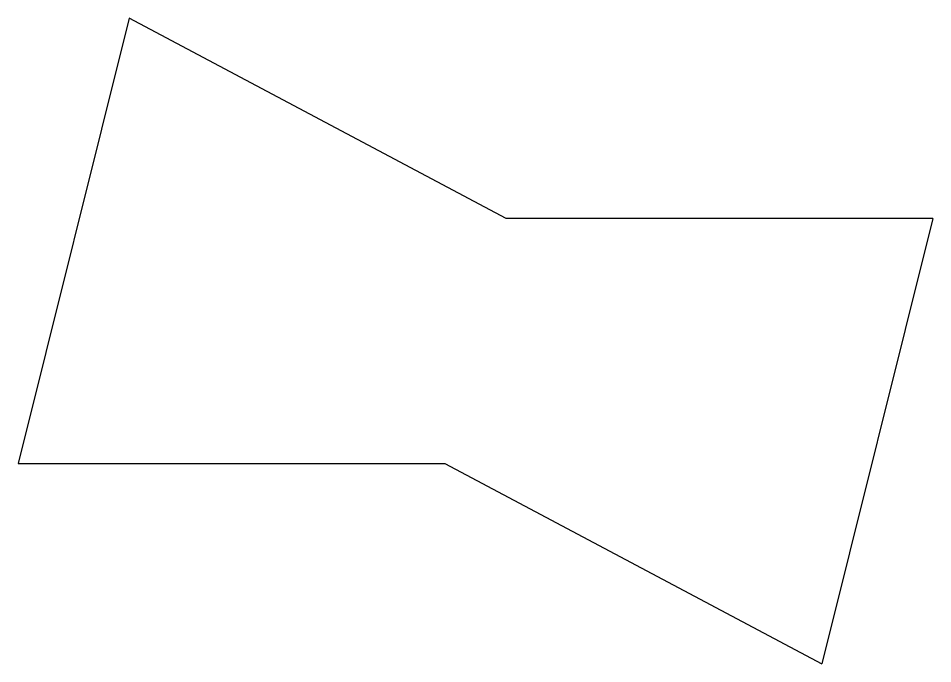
# Model space of a CAD drawing. Header units: millimetres. Extents: x -28 to 28, y -19.8 to 19.8.
import ezdxf

# ---------------------------------------------------------------- set-up
doc = ezdxf.new("R2010")
doc.units = ezdxf.units.MM
doc.layers.add('passage_bielles', color=2, linetype='Continuous', lineweight=25, true_color=0xffff00)

# ---------------------------------------------------------------- blocks, each defined once
blk = doc.blocks.new('passage_bielles')
at = {"layer": 'passage_bielles'}
for p, q in [((-21.201, 19.767), (-28, -7.5)), ((1.87, 7.5), (-21.201, 19.767)), ((28, 7.5), (1.87, 7.5)), ((28, 7.5), (21.201, -19.767)), ((-28, -7.5), (-1.87, -7.5)), ((-1.87, -7.5), (21.201, -19.767))]:
    blk.add_line(p, q, dxfattribs=at)

msp = doc.modelspace()

# ---------------------------------------------------------------- block references
at = {"layer": 'passage_bielles'}
msp.add_blockref('passage_bielles', (0, 0), dxfattribs=at)

doc.saveas('drawing.dxf')
